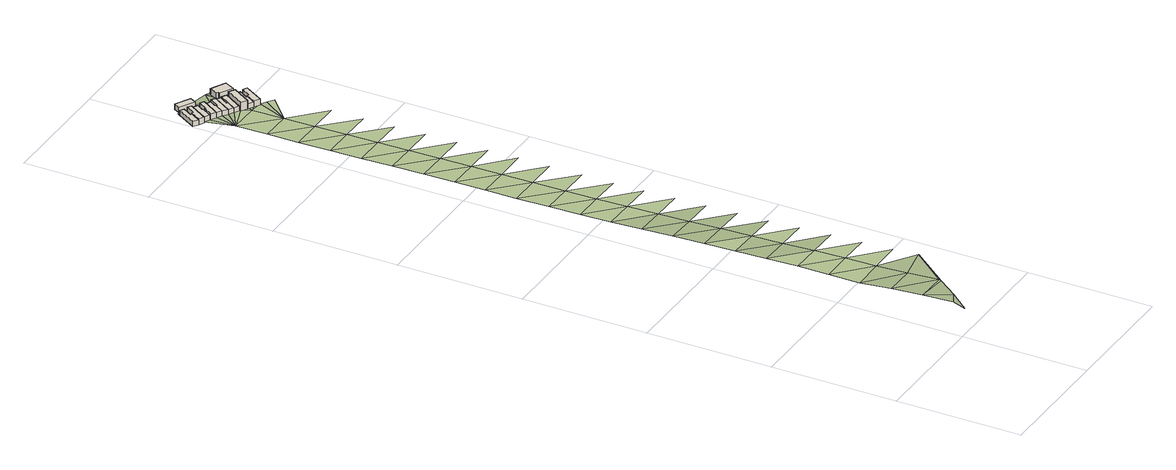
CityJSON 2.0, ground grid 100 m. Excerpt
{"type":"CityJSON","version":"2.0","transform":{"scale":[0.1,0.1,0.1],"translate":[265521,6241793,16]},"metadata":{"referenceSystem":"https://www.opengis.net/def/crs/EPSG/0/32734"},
"CityObjects":{
"building1":{"type":"Building","attributes":{"address":"50 Dove Street Salt River Cape Town","building":"house","building:levels":"1","footprint":{"type":"Polygon"},"plus_code":"C3XFXPXW+XJR","ground_height":17.06,"building_height":4.1,"roof_height":21.16},"geometry":[{"type":"Solid","lod":"1","boundaries":[[[[0,1,2,3]],[[1,4,5,2]],[[4,6,7,5]],[[6,8,9,7]],[[8,10,11,9]],[[10,0,3,11]],[[3,2,5,7,9,11]],[[10,8,6,4,1,0]]]]}]},
"building2":{"type":"Building","attributes":{"address":"48 Dove Street Salt River Cape Town","building":"house","building:levels":"1","footprint":{"type":"Polygon"},"plus_code":"C3XGXJXP+X8R","ground_height":18.05,"building_height":4.1,"roof_height":22.15},"geometry":[{"type":"Solid","lod":"1","boundaries":[[[[4,12,13,14,15,5]],[[12,16,17,14,13]],[[16,18,19,17]],[[18,20,21,19]],[[20,22,23,21]],[[22,6,24,23]],[[6,4,5,15,24]],[[15,14,17,19,21,23,24]],[[6,22,20,18,16,12,4]]]]}]},
"building3":{"type":"Building","attributes":{"address":"46 Dove Street Salt River Cape Town","building":"house","building:levels":"1","footprint":{"type":"Polygon"},"plus_code":"C3XQXQX2+XFV","ground_height":18.05,"building_height":4.1,"roof_height":22.15},"geometry":[{"type":"Solid","lod":"1","boundaries":[[[[25,26,27,14]],[[26,28,29,27]],[[28,30,31,29]],[[30,32,33,31]],[[32,34,17,33]],[[34,25,14,17]],[[14,27,29,31,33,17]],[[34,32,30,28,26,25]]]]}]},
"building4":{"type":"Building","attributes":{"address":"44 Dove Street Salt River Cape Town","building":"house","building:levels":"1","footprint":{"type":"Polygon"},"plus_code":"C4X2X7X3+XWW","ground_height":18.05,"building_height":4.1,"roof_height":22.15},"geometry":[{"type":"Solid","lod":"1","boundaries":[[[[35,36,37,38]],[[36,39,40,37]],[[39,41,42,40]],[[41,43,44,42]],[[43,45,46,44]],[[45,47,48,46]],[[47,35,38,48]],[[38,37,40,42,44,46,48]],[[47,45,43,41,39,36,35]]]]}]},
"building5":{"type":"Building","attributes":{"address":"42 Dove Street Salt River Cape Town","building":"house","building:levels":"1","footprint":{"type":"Polygon"},"plus_code":"C4X6XWXQ+X3R","ground_height":18.05,"building_height":4.1,"roof_height":22.15},"geometry":[{"type":"Solid","lod":"1","boundaries":[[[[35,49,50,38]],[[49,51,52,53,50]],[[51,54,55,56,53,52]],[[54,57,58,56,55]],[[57,36,37,58]],[[36,35,38,37]],[[38,50,53,56,58,37]],[[36,57,54,51,49,35]]]]}]},
"building6":{"type":"Building","attributes":{"address":"Kingsley Road Salt River Cape Town","building":"house","building:levels":"1","footprint":{"type":"Polygon"},"plus_code":"C4X3XJXR+XFW","ground_height":17.06,"building_height":4.1,"roof_height":21.16},"geometry":[{"type":"Solid","lod":"1","boundaries":[[[[59,60,61,62]],[[60,63,64,61]],[[63,65,66,64]],[[65,59,62,66]],[[62,61,64,66]],[[65,63,60,59]]]]}]},
"building7":{"type":"Building","attributes":{"address":"40 Dove Street Salt River Cape Town","building":"house","building:levels":"1","footprint":{"type":"Polygon"},"plus_code":"C4XCX4XG+XQX","ground_height":17.71,"building_height":4.1,"roof_height":21.81},"geometry":[{"type":"Solid","lod":"1","boundaries":[[[[49,67,68,69]],[[67,70,71,68]],[[70,72,73,71]],[[72,74,75,73]],[[74,76,77,75]],[[76,51,52,77]],[[51,49,69,52]],[[69,68,71,73,75,77,52]],[[51,76,74,72,70,67,49]]]]}]},
"building8":{"type":"Building","attributes":{"address":"38 Dove Street Salt River Cape Town","building":"house","building:levels":"1","footprint":{"type":"Polygon"},"plus_code":"C4XPXQX6+X8W","ground_height":17.71,"building_height":4.1,"roof_height":21.81},"geometry":[{"type":"Solid","lod":"1","boundaries":[[[[67,78,79,68]],[[78,80,81,79]],[[80,82,83,81]],[[82,84,85,83]],[[84,70,71,85]],[[70,67,68,71]],[[68,79,81,83,85,71]],[[70,84,82,80,78,67]]]]}]},
"building9":{"type":"Building","attributes":{"address":"36 Dove Street Salt River Cape Town","building":"house","building:levels":"1","footprint":{"type":"Polygon"},"plus_code":"C4XQXWXR+XQX","ground_height":17.71,"building_height":4.1,"roof_height":21.81},"geometry":[{"type":"Solid","lod":"1","boundaries":[[[[78,86,87,79]],[[86,88,89,87]],[[88,90,91,89]],[[90,80,81,91]],[[80,78,79,81]],[[79,87,89,91,81]],[[80,90,88,86,78]]]]}]},
"building10":{"type":"Building","attributes":{"address":"34 Dove Street Salt River Cape Town","building":"house","building:levels":"2","footprint":{"type":"Polygon"},"plus_code":"C5X4XHXC+XMR","ground_height":17.71,"building_height":6.9,"roof_height":24.61},"geometry":[{"type":"Solid","lod":"1","boundaries":[[[[92,93,94,95,96,97]],[[93,98,99,95,94]],[[98,100,101,99]],[[100,92,97,96,101]],[[96,95,99,101]],[[100,98,93,92]]]]}]},
"building11":{"type":"Building","attributes":{"address":"32 Dove Street Salt River Cape Town","building":"house","building:levels":"1","footprint":{"type":"Polygon"},"plus_code":"C5XCXCX5+XXW","ground_height":17.71,"building_height":4.1,"roof_height":21.81},"geometry":[{"type":"Solid","lod":"1","boundaries":[[[[102,103,104,97]],[[103,105,106,104]],[[105,107,108,106]],[[107,109,110,108]],[[109,111,94,110]],[[111,102,97,94]],[[97,104,106,108,110,94]],[[111,109,107,105,103,102]]]]}]},
"building12":{"type":"Building","attributes":{"address":"30 Dove Street Salt River Cape Town","building":"house","building:levels":"1","footprint":{"type":"Polygon"},"plus_code":"C5XFXXXQ+XWW","ground_height":18.6,"building_height":4.1,"roof_height":22.7},"geometry":[{"type":"Solid","lod":"1","boundaries":[[[[103,112,113,114,115,104]],[[112,116,117,118,114,113]],[[116,119,120,121,118,117]],[[119,122,123,121,120]],[[122,105,124,123]],[[105,103,104,115,124]],[[115,114,118,121,123,124]],[[105,122,119,116,112,103]]]]}]},
"building13":{"type":"Building","attributes":{"address":"67 Kingsley Road Salt River Cape Town","building":"house","building:levels":"1","footprint":{"type":"Polygon"},"plus_code":"C5XHX9X4+XGW","ground_height":17.62,"building_height":4.1,"roof_height":21.72},"geometry":[{"type":"Solid","lod":"1","boundaries":[[[[125,126,127,128]],[[126,129,130,127]],[[129,131,132,130]],[[131,133,134,132]],[[133,135,136,134]],[[135,125,128,136]],[[128,127,130,132,134,136]],[[135,133,131,129,126,125]]]]}]},
"terrain1":{"type":"TINRelief","geometry":[{"type":"CompositeSurface","lod":"1","boundaries":[[[137,138,139]],[[137,139,140]],[[139,141,140]],[[140,142,143]],[[142,140,141]],[[144,143,145]],[[142,145,143]],[[146,144,147]],[[147,144,145]],[[146,148,149]],[[142,141,150]],[[146,147,148]],[[145,142,150]],[[151,149,152]],[[149,148,152]],[[150,147,145]],[[151,153,154]],[[147,155,148]],[[152,153,151]],[[156,154,157]],[[158,152,148]],[[154,153,157]],[[156,159,160]],[[152,161,153]],[[159,156,157]],[[162,160,163]],[[164,157,153]],[[160,159,163]],[[162,165,166]],[[157,167,159]],[[165,162,163]],[[166,168,169]],[[170,163,159]],[[165,168,166]],[[169,171,172]],[[163,173,165]],[[168,171,169]],[[174,175,172]],[[165,176,168]],[[171,174,172]],[[175,177,178]],[[179,171,168]],[[174,177,175]],[[178,180,181]],[[171,182,174]],[[178,177,180]],[[183,181,184]],[[185,177,174]],[[184,181,180]],[[186,187,183]],[[177,188,180]],[[186,183,184]],[[189,190,187]],[[180,191,184]],[[187,186,189]],[[190,192,193]],[[184,194,186]],[[189,192,190]],[[195,196,193]],[[186,197,189]],[[195,193,192]],[[196,198,199]],[[200,192,189]],[[195,198,196]],[[25,201,26]],[[202,201,199]],[[203,195,192]],[[26,201,204]],[[202,199,198]],[[201,205,204]],[[206,26,204]],[[207,208,10]],[[26,206,28]],[[209,20,208]],[[201,67,205]],[[208,20,10]],[[210,0,10]],[[206,211,28]],[[212,67,201]],[[195,213,198]],[[210,10,214]],[[10,20,214]],[[215,201,202]],[[212,201,216]],[[30,28,32]],[[18,214,20]],[[28,211,32]],[[211,217,32]],[[215,216,201]],[[34,32,18]],[[218,32,217]],[[65,214,18]],[[218,18,32]],[[202,198,219]],[[65,18,218]],[[57,54,51]],[[76,57,51]],[[212,216,220]],[[218,39,65]],[[36,57,39]],[[74,57,76]],[[221,216,215]],[[222,215,202]],[[65,39,59]],[[39,57,74]],[[74,59,39]],[[221,215,223]],[[216,98,220]],[[80,224,82]],[[82,224,84]],[[225,222,202]],[[222,223,215]],[[224,80,90]],[[84,72,70]],[[220,98,88]],[[90,72,84]],[[74,72,226]],[[224,90,84]],[[227,225,202]],[[228,59,74]],[[72,90,226]],[[74,226,228]],[[88,229,90]],[[226,90,229]],[[88,98,229]],[[226,229,230]],[[231,232,109]],[[232,233,109]],[[234,229,98]],[[226,135,228]],[[93,234,98]],[[109,233,119]],[[234,93,109]],[[228,135,235]]]}]}
},
"vertices":[
[100,6327,11],[7,6173,11],[7,6173,52],[100,6327,52],[46,6148,11],[46,6148,52],[96,6229,11],[96,6229,52],[86,6235,11],[86,6235,52],[130,6308,11],[130,6308,52],
[85,6125,11],[85,6125,52],[85,6125,61],[46,6148,61],[169,6260,11],[169,6260,61],[181,6276,11],[181,6276,61],[150,6295,11],[150,6295,61],[106,6224,11],[106,6224,61],[96,6229,61],
[85,6125,21],[127,6100,21],[127,6100,61],[178,6179,21],[178,6179,61],[171,6184,21],[171,6184,61],[205,6238,21],[205,6238,61],[169,6260,21],
[182,6077,17],[260,6201,17],[260,6201,61],[182,6077,61],[273,6224,17],[273,6224,61],[241,6243,17],[241,6243,61],[197,6170,17],[197,6170,61],[190,6174,17],[190,6174,61],[145,6101,17],[145,6101,61],
[220,6053,17],[220,6053,61],[267,6126,17],[267,6126,58],[267,6126,61],[261,6131,17],[261,6131,58],[261,6131,61],[292,6181,17],[292,6181,61],
[280,6336,7],[161,6400,7],[161,6400,52],[280,6336,52],[134,6352,7],[134,6352,52],[253,6284,7],[253,6284,52],
[261,6025,17],[261,6025,58],[220,6053,58],[351,6166,17],[351,6166,58],[359,6173,17],[359,6173,58],[323,6196,17],[323,6196,58],[275,6121,17],[275,6121,58],
[301,6001,17],[301,6001,58],[346,6072,17],[346,6072,58],[336,6078,17],[336,6078,58],[380,6148,17],[380,6148,58],
[338,5978,17],[338,5978,58],[432,6126,17],[432,6126,58],[395,6149,17],[395,6149,58],
[394,5939,17],[485,6086,17],[485,6086,58],[485,6086,86],[394,5939,86],[394,5939,58],[439,6116,17],[439,6116,86],[346,5967,17],[346,5967,86],
[394,5939,16],[438,5912,16],[438,5912,58],[485,5988,16],[485,5988,58],[476,5993,16],[476,5993,58],[520,6064,16],[520,6064,58],[485,6086,16],
[483,5885,16],[483,5885,58],[483,5885,67],[438,5912,67],[575,6038,16],[575,6038,65],[575,6038,67],[541,6057,16],[541,6057,65],[541,6057,67],[494,5982,16],[494,5982,67],[485,5988,67],
[424,6205,7],[440,6197,7],[440,6197,57],[424,6205,57],[433,6182,7],[433,6182,57],[538,6129,7],[538,6129,57],[579,6210,7],[579,6210,57],[458,6271,7],[458,6271,57],
[125,130,197],[53,5,213],[213,178,197],[125,380,182],[365,361,176],[375,380,176],[125,635,165],[125,885,139],[375,635,162],[125,1135,142],[375,885,147],[375,1135,142],[125,1385,139],[636,684,161],[125,1635,133],[375,1385,135],[375,1635,123],[125,1885,123],[626,885,150],[125,2135,116],[375,1885,115],[626,1135,140],[375,2135,107],[125,2385,106],[626,1385,129],[125,2635,93],[375,2385,96],[626,1635,116],[375,2635,85],[125,2885,82],[626,1885,104],[375,2885,77],[125,3130,75],[626,2135,96],[375,3130,72],[125,3380,71],[626,2385,89],[375,3380,68],[125,3640,66],[626,2635,79],[375,3640,65],[125,3890,64],[626,2885,72],[375,3890,61],[125,4135,60],[626,3130,67],[125,4385,56],[375,4135,57],[626,3380,65],[375,4385,53],[125,4635,52],[626,3640,64],[375,4635,49],[125,4885,47],[626,3890,61],[375,4885,43],[125,5135,42],[626,4135,57],[375,5135,39],[125,5390,38],[626,4385,51],[375,5390,35],[125,5640,35],[626,4635,46],[125,5890,30],[375,5640,32],[626,4885,40],[182,6077,21],[220,6053,21],[145,6101,21],[86,6235,21],[96,6229,21],[106,6224,21],[112,6347,11],[190,6174,21],[301,6001,26],[626,5135,36],[134,6352,11],[375,5890,26],[346,5967,26],[197,6170,21],[241,6243,21],[626,5390,34],[338,5978,26],[394,5939,26],[483,5885,26],[438,5912,26],[375,6140,17],[529,5857,24],[424,6205,17],[583,5820,24],[438,6303,7],[433,6182,17],[440,6197,17],[476,5993,26],[485,5988,26],[494,5982,26],[538,6129,16],[521,6258,16]
]}
